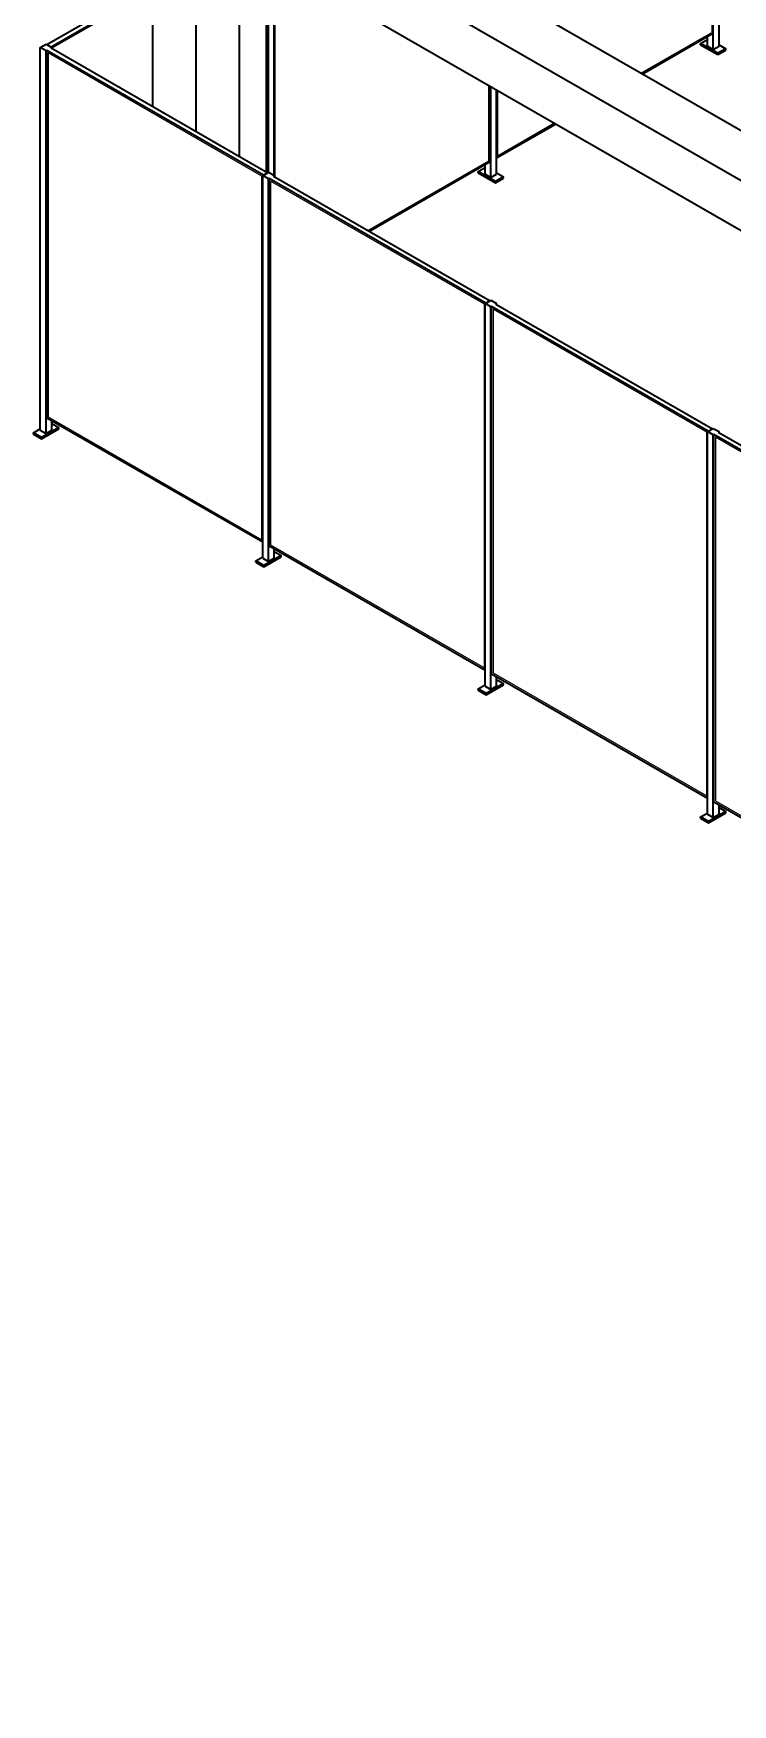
# Model space of a CAD drawing. Header units: millimetres. Extents: x 0 to 84100, y 0 to 59400.
# Drawn here: x 45789 to 49213, y 21057 to 29242 of the extents above; entities that cross this region are included whole.
import ezdxf

# ---------------------------------------------------------------- set-up
doc = ezdxf.new("R2010")
doc.units = ezdxf.units.MM
doc.header["$LTSCALE"] = 100
doc.layers.add('Visible (ISO)', color=7, linetype='Continuous', lineweight=35)
doc.layers.add('Visible Narrow (ISO)', color=7, linetype='Continuous', lineweight=25)

msp = doc.modelspace()

# ---------------------------------------------------------------- linework, layer by layer
at = {"layer": 'Visible (ISO)'}
for p, q in [((49114.57, 29241), (49114.57, 31039.6)), ((49118.1, 29163.75), (49118.1, 31037.57)), ((49146.39, 29180.04), (49146.39, 31053.85)), ((46374.53, 28883.5), (46374.53, 30178.1)), ((62213.72, 21056.92), (46374.53, 30178.1)), ((54842.13, 25546.25), (46798.79, 30178.1)), ((51583.55, 26933.16), (46586.66, 29810.68)), ((46586.66, 28761.34), (46586.66, 29810.68)), ((46798.79, 28639.18), (46798.79, 29688.52)), ((46936.68, 28559.78), (46936.68, 29609.11)), ((46940.22, 28561.82), (46940.22, 29607.08)), ((46968.5, 28545.53), (46968.5, 29590.79)), ((45854.81, 29186.86), (46374.53, 29486.15)), ((46374.53, 29461.72), (45876.02, 29174.65)), ((48770.33, 29042.77), (49114.57, 29241)), ((49089.82, 29180.04), (49089.82, 29226.75)), ((45822.99, 29172.61), (45851.27, 29188.9)), ((45851.27, 29156.32), (45822.99, 29172.61)), ((45822.99, 27298.79), (45822.99, 29172.61)), ((45851.27, 29188.9), (45879.55, 29172.61)), ((45854.81, 29158.36), (45851.27, 29156.32)), ((45851.27, 27282.5), (45851.27, 29156.32)), ((45854.81, 29186.86), (45876.02, 29174.65)), ((46915.47, 28547.57), (45854.81, 29158.36)), ((45854.81, 27359.76), (45854.81, 29158.36)), ((45879.55, 29172.61), (45876.02, 29170.57)), ((45876.02, 29170.57), (46936.68, 28559.78)), ((45879.55, 29168.54), (45879.55, 29172.61)), ((49056.23, 29193.27), (49089.82, 29212.61)), ((49141.08, 29144.41), (49056.23, 29193.27)), ((49056.23, 29186.73), (49056.23, 29193.27)), ((49056.23, 29186.73), (49141.08, 29137.87)), ((49089.82, 29180.04), (49118.1, 29163.75)), ((49118.1, 29163.75), (49146.39, 29180.04)), ((49179.98, 29166.8), (49141.08, 29144.41)), ((49141.08, 29137.87), (49179.98, 29160.26)), ((49141.08, 29137.87), (49141.08, 29144.41)), ((49146.39, 29186.14), (49179.98, 29166.8)), ((49179.98, 29160.26), (49179.98, 29166.8)), ((48025.62, 28613.92), (48025.62, 28982.03)), ((48029.16, 28536.67), (48029.16, 28980)), ((48057.44, 28552.96), (48057.44, 28963.71)), ((48057.44, 28632.24), (48345.24, 28797.98)), ((47434.15, 28273.31), (48025.62, 28613.92)), ((47967.29, 28566.19), (48000.88, 28585.53)), ((48052.14, 28517.33), (47967.29, 28566.19)), ((47967.29, 28559.65), (47967.29, 28566.19)), ((48000.88, 28552.96), (48000.88, 28599.67)), ((46911.93, 28545.53), (46940.22, 28561.82)), ((46940.22, 28529.24), (46911.93, 28545.53)), ((46911.93, 26671.71), (46911.93, 28545.53)), ((46915.47, 28547.57), (46936.68, 28559.78)), ((46940.22, 28561.82), (46968.5, 28545.53)), ((46943.75, 28531.28), (46940.22, 28529.24)), ((46940.22, 26655.42), (46940.22, 28529.24)), ((48004.41, 27920.48), (46943.75, 28531.28)), ((46943.75, 26732.67), (46943.75, 28531.28)), ((46968.5, 28545.53), (46964.96, 28543.49)), ((46964.96, 28543.49), (48025.62, 27932.7)), ((46968.5, 28541.46), (46968.5, 28545.53)), ((47967.29, 28559.65), (48052.14, 28510.79)), ((48000.88, 28552.96), (48029.16, 28536.67)), ((48029.16, 28536.67), (48057.44, 28552.96)), ((48091.03, 28539.72), (48052.14, 28517.33)), ((48052.14, 28510.79), (48091.03, 28533.18)), ((48052.14, 28510.79), (48052.14, 28517.33)), ((48057.44, 28559.06), (48091.03, 28539.72)), ((48091.03, 28533.18), (48091.03, 28539.72)), ((48000.88, 27918.45), (48029.16, 27934.74)), ((48029.16, 27902.16), (48000.88, 27918.45)), ((48000.88, 26044.63), (48000.88, 27918.45)), ((48004.41, 27920.48), (48025.62, 27932.7)), ((48029.16, 27934.74), (48057.44, 27918.45)), ((48057.44, 27918.45), (48053.91, 27916.41)), ((48053.91, 27916.41), (49114.57, 27305.62)), ((48057.44, 27914.38), (48057.44, 27918.45)), ((48032.7, 27904.2), (48029.16, 27902.16)), ((48029.16, 26028.34), (48029.16, 27902.16)), ((49093.36, 27293.4), (48032.7, 27904.2)), ((48032.7, 26105.59), (48032.7, 27904.2)), ((45854.81, 27359.76), (46911.93, 26751)), ((45879.55, 27298.79), (45879.55, 27345.5)), ((45789.4, 27285.56), (45822.99, 27304.9)), ((45828.29, 27263.16), (45789.4, 27285.56)), ((45789.4, 27279.02), (45789.4, 27285.56)), ((45789.4, 27279.02), (45828.29, 27256.62)), ((45822.99, 27298.79), (45851.27, 27282.5)), ((45913.14, 27312.03), (45828.29, 27263.16)), ((45828.29, 27256.62), (45913.14, 27305.49)), ((45828.29, 27256.62), (45828.29, 27263.16)), ((45851.27, 27282.5), (45879.55, 27298.79)), ((45879.55, 27331.37), (45913.14, 27312.03)), ((45913.14, 27305.49), (45913.14, 27312.03)), ((49089.82, 27291.37), (49118.1, 27307.65)), ((49118.1, 27275.08), (49089.82, 27291.37)), ((49089.82, 25417.55), (49089.82, 27291.37)), ((49093.36, 27293.4), (49114.57, 27305.62)), ((49118.1, 27307.65), (49146.39, 27291.37)), ((49121.64, 27277.11), (49118.1, 27275.08)), ((49118.1, 25401.26), (49118.1, 27275.08)), ((50182.3, 26666.32), (49121.64, 27277.11)), ((49121.64, 25478.51), (49121.64, 27277.11)), ((49146.39, 27291.37), (49142.85, 27289.33)), ((49142.85, 27289.33), (50203.51, 26678.54)), ((49146.39, 27287.29), (49146.39, 27291.37)), ((47002.09, 26684.95), (46917.23, 26636.08)), ((46943.75, 26732.67), (48000.88, 26123.92)), ((46968.5, 26671.71), (46968.5, 26718.42)), ((46968.5, 26704.29), (47002.09, 26684.95)), ((47002.09, 26678.4), (47002.09, 26684.95)), ((46878.34, 26658.48), (46911.93, 26677.82)), ((46917.23, 26636.08), (46878.34, 26658.48)), ((46878.34, 26651.94), (46878.34, 26658.48)), ((46878.34, 26651.94), (46917.23, 26629.54)), ((46911.93, 26671.71), (46940.22, 26655.42)), ((46917.23, 26629.54), (47002.09, 26678.4)), ((46917.23, 26629.54), (46917.23, 26636.08)), ((46940.22, 26655.42), (46968.5, 26671.71)), ((47967.29, 26031.4), (48000.88, 26050.74)), ((48006.18, 26009), (47967.29, 26031.4)), ((47967.29, 26024.86), (47967.29, 26031.4)), ((48000.88, 26044.63), (48029.16, 26028.34)), ((48091.03, 26057.86), (48006.18, 26009)), ((48006.18, 26002.46), (48091.03, 26051.32)), ((48029.16, 26028.34), (48057.44, 26044.63)), ((48032.7, 26105.59), (49089.82, 25496.83)), ((48057.44, 26044.63), (48057.44, 26091.34)), ((48057.44, 26077.21), (48091.03, 26057.86)), ((48091.03, 26051.32), (48091.03, 26057.86)), ((47967.29, 26024.86), (48006.18, 26002.46)), ((48006.18, 26002.46), (48006.18, 26009)), ((49121.64, 25478.51), (50178.76, 24869.75)), ((49146.39, 25417.55), (49146.39, 25464.26)), ((49056.23, 25404.31), (49089.82, 25423.66)), ((49095.12, 25381.92), (49056.23, 25404.31)), ((49056.23, 25397.77), (49056.23, 25404.31)), ((49056.23, 25397.77), (49095.12, 25375.38)), ((49089.82, 25417.55), (49118.1, 25401.26)), ((49179.98, 25430.78), (49095.12, 25381.92)), ((49095.12, 25375.38), (49179.98, 25424.24)), ((49095.12, 25375.38), (49095.12, 25381.92)), ((49118.1, 25401.26), (49146.39, 25417.55)), ((49146.39, 25450.12), (49179.98, 25430.78)), ((49179.98, 25424.24), (49179.98, 25430.78))]:
    msp.add_line(p, q, dxfattribs=at)
at = {"layer": 'Visible Narrow (ISO)'}
for p, q in [((46929.61, 28563.85), (46929.61, 29613.19)), ((46972.03, 29588.75), (46972.03, 28539.42)), ((46374.53, 29453.54), (45883.09, 29170.54)), ((48763.23, 29046.85), (49107.5, 29245.1)), ((45861.88, 29146.11), (45861.88, 27363.86)), ((46908.4, 28543.46), (45861.88, 29146.11)), ((45883.09, 29170.54), (45883.09, 29166.5)), ((48018.55, 28618.02), (48018.55, 28986.1)), ((48060.98, 28961.67), (48060.98, 28642.45)), ((48060.98, 28642.45), (48338.15, 28802.06)), ((47427.05, 28277.4), (48018.55, 28618.02)), ((46908.4, 26761.21), (46908.4, 28543.46)), ((46950.82, 28519.03), (46950.82, 26736.78)), ((47997.34, 27916.38), (46950.82, 28519.03)), ((47997.34, 26134.13), (47997.34, 27916.38)), ((48039.77, 27891.95), (48039.77, 26109.7)), ((49086.28, 27289.3), (48039.77, 27891.95)), ((45861.88, 27363.86), (46908.4, 26761.21)), ((49086.28, 25507.05), (49086.28, 27289.3)), ((49128.71, 27264.87), (49128.71, 25482.61)), ((50175.23, 26662.22), (49128.71, 27264.87)), ((46950.82, 26736.78), (47997.34, 26134.13)), ((48039.77, 26109.7), (49086.28, 25507.05)), ((49128.71, 25482.61), (50175.23, 24879.96))]:
    msp.add_line(p, q, dxfattribs=at)

doc.saveas('drawing.dxf')
